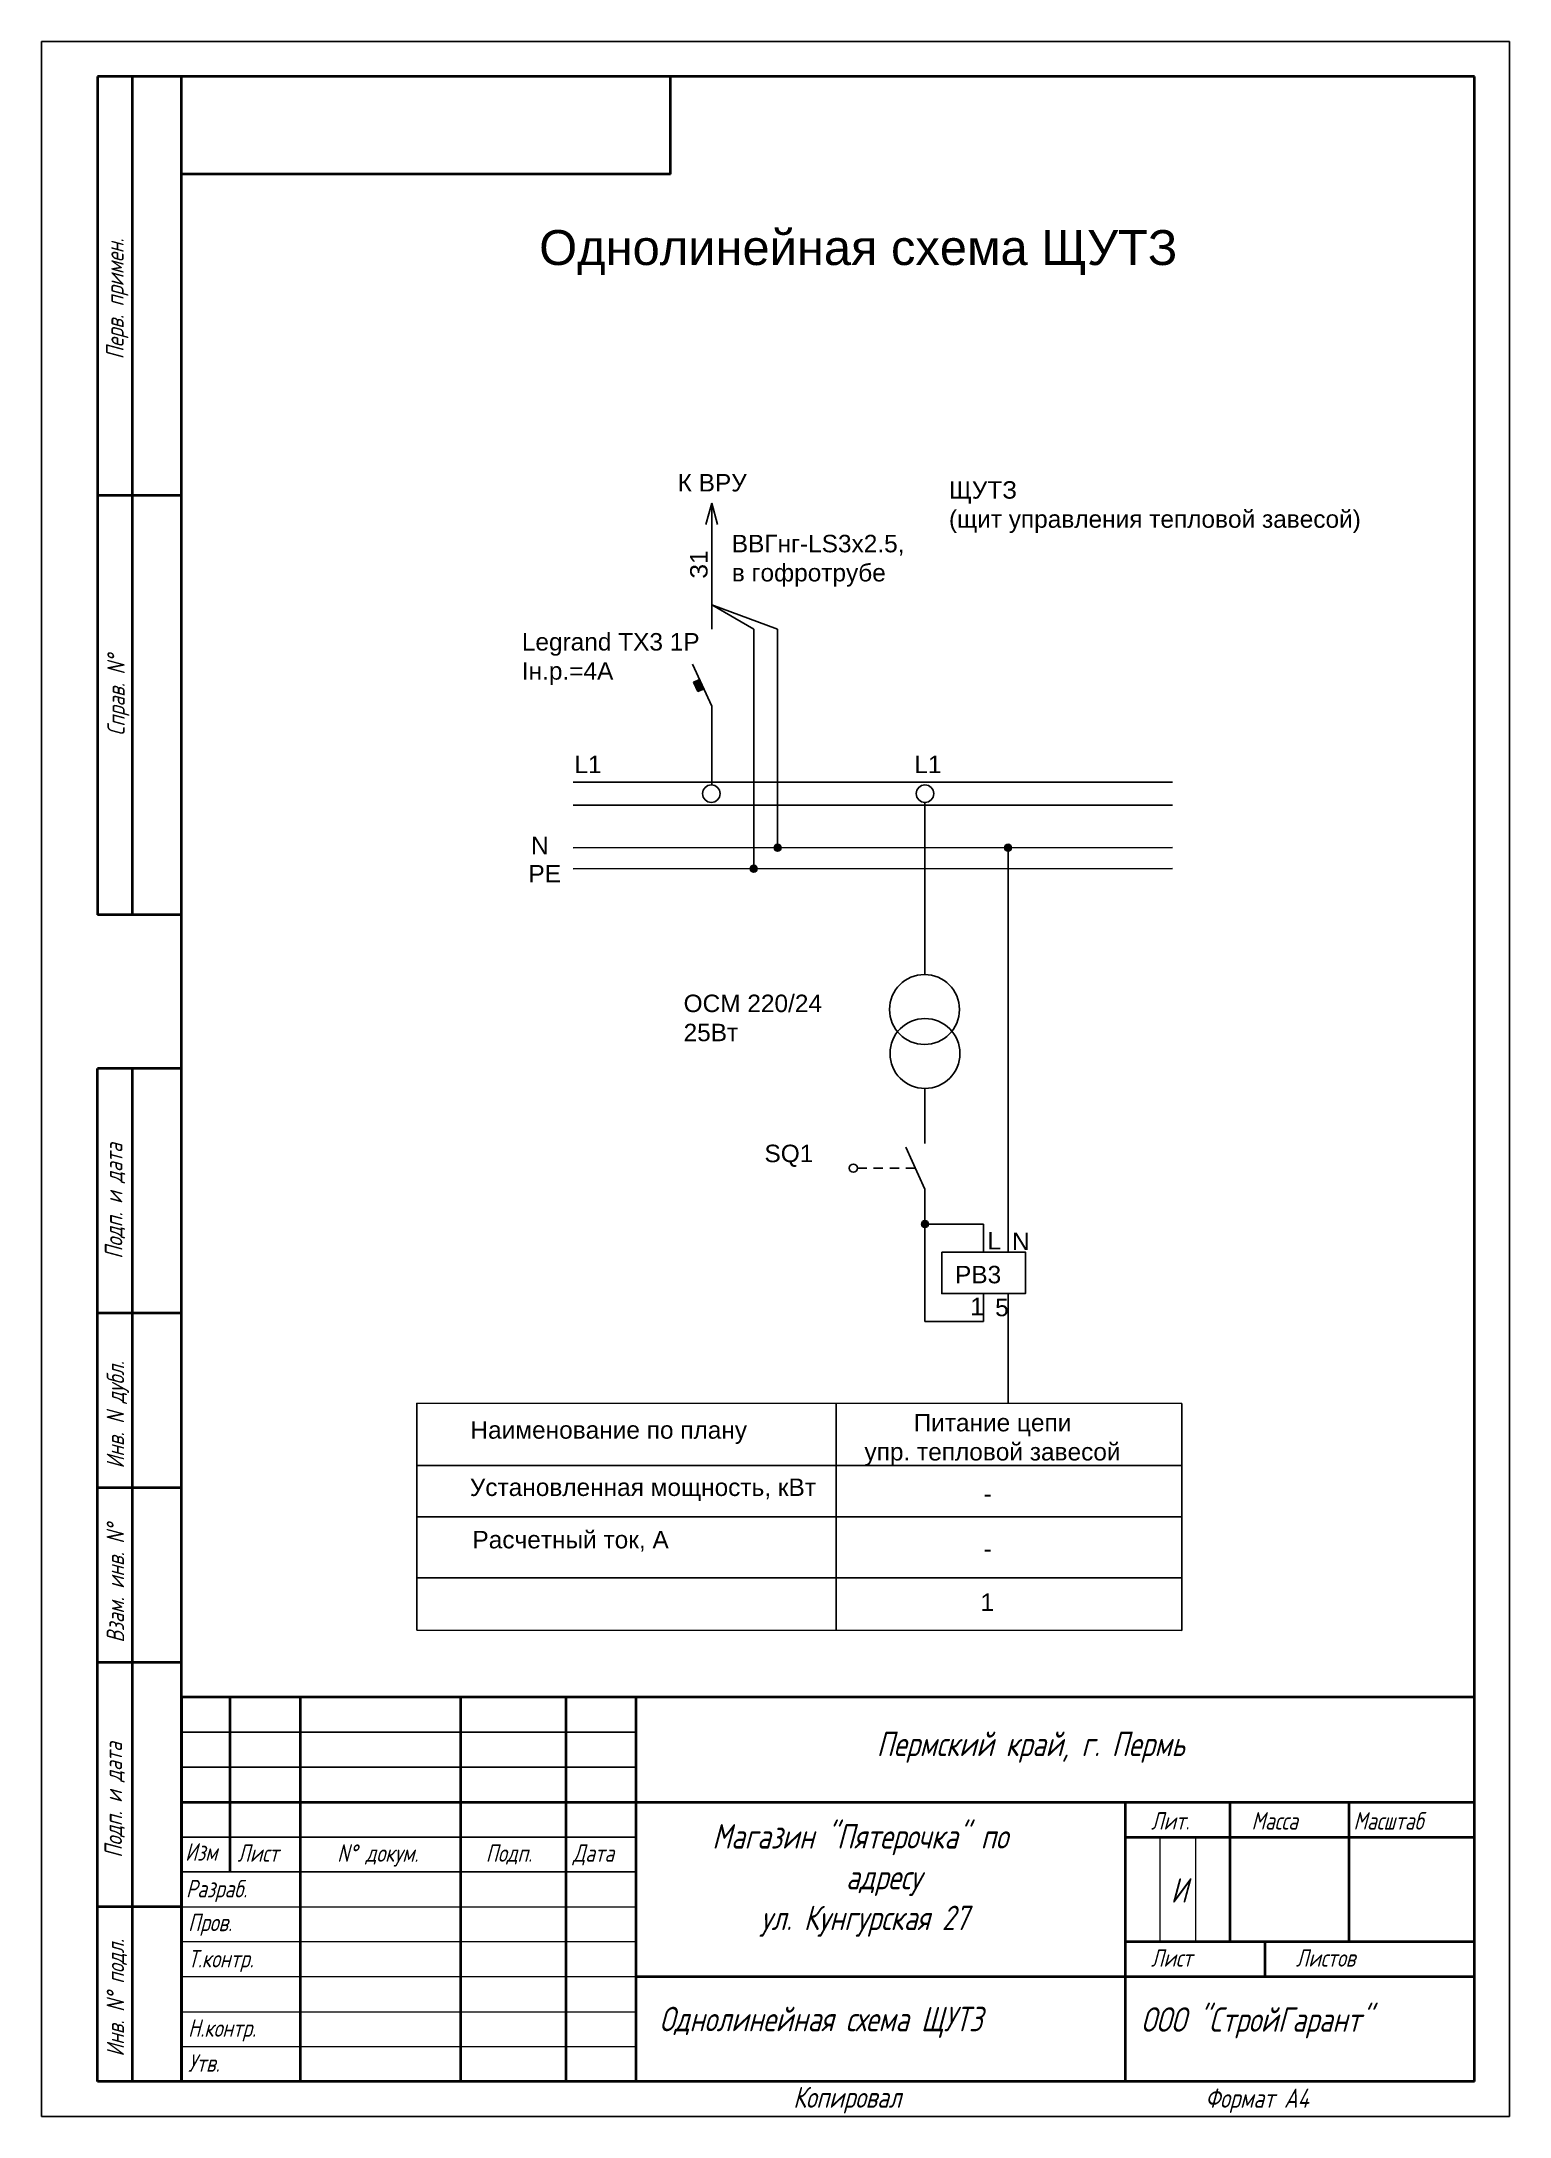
# Model space of a CAD drawing. Header units: millimetres. Extents: x 710 to 920, y 508 to 805.
import ezdxf

# ---------------------------------------------------------------- set-up
doc = ezdxf.new("R2010")
doc.units = ezdxf.units.MM
doc.layers.add('KONTUR', color=7, linetype='Continuous')
for name, color, linetype, lineweight in [('Основная', 7, 'Continuous', 40), ('текст', 7, 'Continuous', 30), ('тонкая', 7, 'Continuous', 20)]:
    doc.layers.add(name, color=color, linetype=linetype, lineweight=lineweight)
doc.styles.get("Standard").update_dxf_attribs({"font": 'arial.ttf'})
doc.styles.add('стиль1', font='romans.shx', dxfattribs={"width": 0.75, "oblique": 15, "height": 3.5})

# ---------------------------------------------------------------- blocks, each defined once
blk = doc.blocks.new('*U2')
for p, q in [((-11.38, 1.63), (74.36, 1.63)), ((-11.38, -1.63), (74.36, -1.63)), ((-11.38, -7.75), (74.36, -7.73)), ((-11.38, -10.75), (74.36, -10.73))]:
    blk.add_line(p, q)
at = {"char_height": 2.5, "attachment_point": 1}
for s, insert in [('N', (-17.4, -6.18)), ('PE', (-17.78, -10.21))]:
    blk.add_mtext_dynamic_manual_height_columns(s, width=0.9388, gutter_width=12.5, heights=[0], dxfattribs=dict(at, insert=insert))
blk = doc.blocks.new('Стрелка')
for q in [(-0.83, 4.98), (0, 0), (0.83, 4.98), (0, 8)]:
    blk.add_line((0, 8), q)
blk = doc.blocks.new('Астр-е реле')
for p, q in [((0, -4), (0, 0)), ((3.51, -4), (3.51, 0)), ((0, -9.96), (0, -13.96)), ((3.51, -13.96), (3.51, -9.96))]:
    blk.add_line(p, q)
blk.add_lwpolyline([(-5.98, -4), (5.98, -4), (5.98, -9.96), (-5.98, -9.96)], close=True)
at = {"char_height": 2.5, "attachment_point": 1}
for s, insert in [('L', (0.56, -1.14)), ('N', (4.07, -1.21)), ('1', (-1.9, -10.55)), ('5', (1.66, -10.69))]:
    blk.add_mtext_dynamic_manual_height_columns(s, width=0.9464, gutter_width=12.5, heights=[0], dxfattribs=dict(at, insert=insert))
blk.add_attdef('РВ', (-4.08, -8.48), '', height=2.5)

msp = doc.modelspace()

# ---------------------------------------------------------------- hatches: boundary and pattern name
h = msp.add_hatch(color=256)
h.dxf.hatch_style = 1
h.paths.add_polyline_path([(804.36, 713.31), (803.51, 712.92), (804.13, 711.58), (804.97, 711.96)])
h = msp.add_hatch(color=256)
h.dxf.hatch_style = 1
h.paths.add_polyline_path([(816.02, 689.23, 1), (815.02, 689.23, 1)])
h = msp.add_hatch(color=256)
h.dxf.hatch_style = 1
h.paths.add_polyline_path([(848.99, 689.24, 1), (847.99, 689.24, 1)])
h = msp.add_hatch(color=256)
h.dxf.hatch_style = 1
h.paths.add_polyline_path([(812.6, 686.23, 1), (811.6, 686.23, 1)])
h = msp.add_hatch(color=256)
h.dxf.hatch_style = 1
h.paths.add_polyline_path([(837.1, 635.37, 1), (836.1, 635.37, 1)])

# ---------------------------------------------------------------- linework, layer by layer
for p, q in [((806.1, 720.53), (806.1, 730.53)), ((812.1, 720.53), (806.1, 724)), ((815.52, 720.53), (806.1, 724)), ((812.11, 686.23), (812.1, 720.53)), ((815.52, 689.23), (815.52, 720.53)), ((806.1, 709.51), (803.35, 715.51)), ((806.1, 709.51), (806.1, 704.51)), ((806.12, 698.22), (806.1, 704.51)), ((836.58, 671.08), (836.6, 695.73)), ((848.49, 635.37), (848.49, 689.24)), ((836.6, 654.78), (836.6, 646.88)), ((836.6, 640.37), (833.85, 646.37)), ((828.28, 643.37), (826.93, 643.37)), ((830.59, 643.37), (829.24, 643.37)), ((832.91, 643.37), (831.56, 643.37)), ((835.23, 643.37), (833.87, 643.37)), ((836.6, 640.37), (836.6, 635.37)), ((844.98, 635.37), (836.6, 635.37)), ((836.6, 635.37), (836.6, 621.41)), ((836.6, 621.41), (844.98, 621.41)), ((848.49, 621.41), (848.49, 609.71)), ((873.34, 609.7), (763.89, 609.73)), ((763.89, 577.23), (763.89, 609.73)), ((823.89, 609.73), (823.89, 577.23)), ((873.34, 609.7), (873.34, 577.2)), ((873.34, 600.8), (763.89, 600.8)), ((873.34, 593.45), (763.89, 593.45)), ((873.34, 584.73), (763.89, 584.73)), ((873.34, 577.2), (763.89, 577.23)), ((795.22, 562.63), (730.22, 562.63)), ((795.22, 557.63), (730.22, 557.63)), ((795.22, 547.63), (730.22, 547.63)), ((795.22, 542.63), (730.22, 542.63)), ((865.22, 512.63), (865.22, 512.63))]:
    msp.add_line(p, q)
at = {"linetype": 'Continuous'}
for p, q in [((804.37, 713.32), (803.51, 712.92)), ((803.51, 712.92), (804.13, 711.58)), ((804.13, 711.58), (804.99, 711.97)), ((804.13, 711.58), (804.13, 711.58))]:
    msp.add_line(p, q, dxfattribs=at)
for centre, radius in [((806.04, 696.98), 1.25), ((836.6, 696.98), 1.25), ((815.52, 689.23), 0.5), ((848.49, 689.24), 0.5), ((812.1, 686.23), 0.5), ((836.53, 666.08), 5), ((836.6, 659.78), 5), ((826.35, 643.37), 0.581), ((836.6, 635.37), 0.5)]:
    msp.add_circle(centre, radius)
at = {"layer": 'KONTUR'}
for p, q in [((710.22, 507.63), (710.22, 804.63)), ((710.22, 804.63), (920.22, 804.63)), ((920.22, 804.63), (920.22, 507.63)), ((920.22, 507.63), (710.22, 507.63))]:
    msp.add_line(p, q, dxfattribs=at)
at = {"layer": 'Основная'}
for p, q in [((718.22, 799.63), (718.22, 679.63)), ((915.22, 799.63), (718.22, 799.63)), ((723.22, 679.63), (723.22, 799.63)), ((730.22, 552.63), (730.22, 799.63)), ((800.22, 785.63), (800.22, 799.63)), ((915.22, 512.63), (915.22, 799.63)), ((800.22, 785.63), (730.22, 785.63)), ((730.22, 739.63), (718.22, 739.63)), ((730.22, 679.63), (718.22, 679.63)), ((718.22, 512.63), (718.22, 657.63)), ((730.22, 657.63), (718.22, 657.63)), ((723.22, 512.63), (723.22, 657.63)), ((730.22, 622.63), (718.22, 622.63)), ((730.22, 597.63), (718.22, 597.63)), ((730.22, 572.63), (718.22, 572.63)), ((730.22, 567.63), (730.22, 512.63)), ((915.22, 567.63), (730.22, 567.63)), ((737.22, 542.63), (737.22, 567.63)), ((747.22, 567.63), (747.22, 512.63)), ((770.22, 512.63), (770.22, 567.63)), ((785.22, 567.63), (785.22, 512.63)), ((795.22, 567.63), (795.22, 512.63)), ((730.22, 512.63), (730.22, 552.63)), ((730.22, 552.63), (915.22, 552.63)), ((865.22, 552.63), (865.22, 512.63)), ((880.22, 552.63), (880.22, 532.63)), ((897.22, 552.63), (897.22, 532.63)), ((865.22, 547.63), (915.22, 547.63)), ((730.22, 537.63), (718.22, 537.63)), ((915.22, 532.63), (865.22, 532.63)), ((885.22, 532.63), (885.22, 527.63)), ((915.22, 527.63), (795.22, 527.63)), ((915.22, 512.63), (718.22, 512.63))]:
    msp.add_line(p, q, dxfattribs=at)
at = {"layer": 'тонкая'}
for p, q in [((870.21, 547.42), (870.21, 532.63)), ((875.28, 547.42), (875.28, 532.63)), ((730.22, 537.63), (795.22, 537.63)), ((795.22, 532.63), (730.22, 532.63)), ((795.22, 527.63), (730.22, 527.63))]:
    msp.add_line(p, q, dxfattribs=at)
for points in [[(730.22, 522.63), (795.22, 522.63)], [(730.22, 517.63), (795.22, 517.63)]]:
    msp.add_lwpolyline(points, dxfattribs=at)

# ---------------------------------------------------------------- block references
for name, p in [('Стрелка', (806.1, 730.53)), ('*U2', (797.66, 696.98))]:
    msp.add_blockref(name, p)
msp.add_blockref('Астр-е реле', (844.98, 635.37)).add_auto_attribs({'РВ': 'РВ3'})

# ---------------------------------------------------------------- texts
for s, width, insert, char_height, attachment_point in [('Однолинейная схема ЩУТЗ', 106.257, (781.41, 777.64), 5, 1), ('К ВРУ', 15.8143, (801.22, 742.73), 2.5, 1), ('ЩУТЗ \\P(щит управления тепловой завесой)', 68.0665, (840.03, 741.7), 2.5, 1), ('ВВГнг-LS3x2.5,\\Pв гофротрубе', 33.8081, (808.97, 734.02), 2.5, 1), ('Legrand TX3 1P\\PIн.р.=4А', 27.1918, (778.93, 719.96), 2.5, 1), ('L1', 14.4703, (786.45, 702.41), 2.5, 1), ('L1', 2.3157, (835.08, 702.41), 2.5, 1), ('\\A1;ОСМ 220/24 25Вт', 25.5936, (802.07, 668.21), 2.5, 1), ('SQ1', 9.6594, (813.64, 646.73), 2.5, 1), ('Наименование по плану', 47.5, (771.58, 607.15), 2.5, 1), ('Питание цепи\\Pупр. тепловой завесой', 45.8621, (846.26, 608.2), 2.5, 2), ('Установленная мощность, кВт', 50, (771.49, 598.95), 2.5, 1), ('-', 5.9187, (845, 598.05), 2.5, 1), ('Расчетный ток, А', 50, (771.87, 591.45), 2.5, 1), ('-', 5.9187, (845, 590.17), 2.5, 1), ('1', 5.1242, (844.54, 582.5), 2.5, 1)]:
    msp.add_mtext_dynamic_manual_height_columns(s, width=width, gutter_width=12.5, heights=[0], dxfattribs=dict(insert=insert, char_height=char_height, attachment_point=attachment_point))
at = {"insert": (803, 727.75), "char_height": 2.5, "attachment_point": 1, "rotation": 90}
msp.add_mtext_dynamic_manual_height_columns('З1', width=7.7148, gutter_width=12.5, heights=[0], dxfattribs=at)
at = {"char_height": 3.5, "attachment_point": 1, "style": 'стиль1'}
for s, width, insert in [('Пермский край, г. Пермь', 63.7416, (829.7, 562.71)), ('\\pi5.0065;Магазин "Пятерочка" по\\P\\pi24.136;адресу \\P\\pi11.913;ул. Кунгурская 27', 61.388, (801.16, 549.48)), ('И', 3.5309, (871.75, 541.75)), ('Однолинейная схема ЩУТЗ', 65.7745, (798.6, 523.33)), ('ООО "СтройГарант"', 46.337, (867.5, 523.26))]:
    msp.add_mtext_dynamic_manual_height_columns(s, width=width, gutter_width=12.5, heights=[0], dxfattribs=dict(at, insert=insert))
at = {"layer": 'текст', "style": 'стиль1', "oblique": 15, "width": 0.75}
for s, p in [('Перв. примен.', (721.97, 759.15)), ('Справ. N%%d', (722.13, 705.26)), ('Подп. и дата', (721.79, 630.4)), ('Инв. N дубл.', (722.04, 600.38)), ('Взам. инв. N%%d', (722.04, 575.45)), ('Подп. и дата', (721.74, 544.67)), ('Инв. N%%d подл.', (722.04, 516.2))]:
    msp.add_text(s, height=2.5, rotation=90, dxfattribs=at).set_placement(p)
for s, height, p in [('Лит.', 2.5, (868.94, 548.7)), ('Масса', 2.5, (883.31, 548.7)), ('Масштаб', 2.5, (897.9, 548.7)), ('Изм', 2.5, (730.76, 544.25)), ('Лист', 2.5, (738.24, 544.09)), ('N%%d докум. ', 2.5, (752.52, 544.09)), ('Подп.', 2.5, (773.77, 544.09)), ('Дата', 2.5, (786.23, 544.09)), ('Разраб.', 2.5, (730.88, 538.99)), ('Пров.', 2.5, (731.18, 534.16)), ('Т.контр.', 2.5, (731.18, 528.97)), ('Лист', 2.5, (868.94, 529.08)), ('Листов', 2.5, (889.66, 529.08)), ('Н.контр.', 2.5, (731.18, 519.04)), ('Утв.', 2.5, (731.18, 514.03)), ('Копировал', 3, (817.75, 508.88)), ('Формат А4', 2.75, (876.68, 508.88))]:
    msp.add_text(s, height=height, dxfattribs=at).set_placement(p)

doc.saveas('drawing.dxf')
